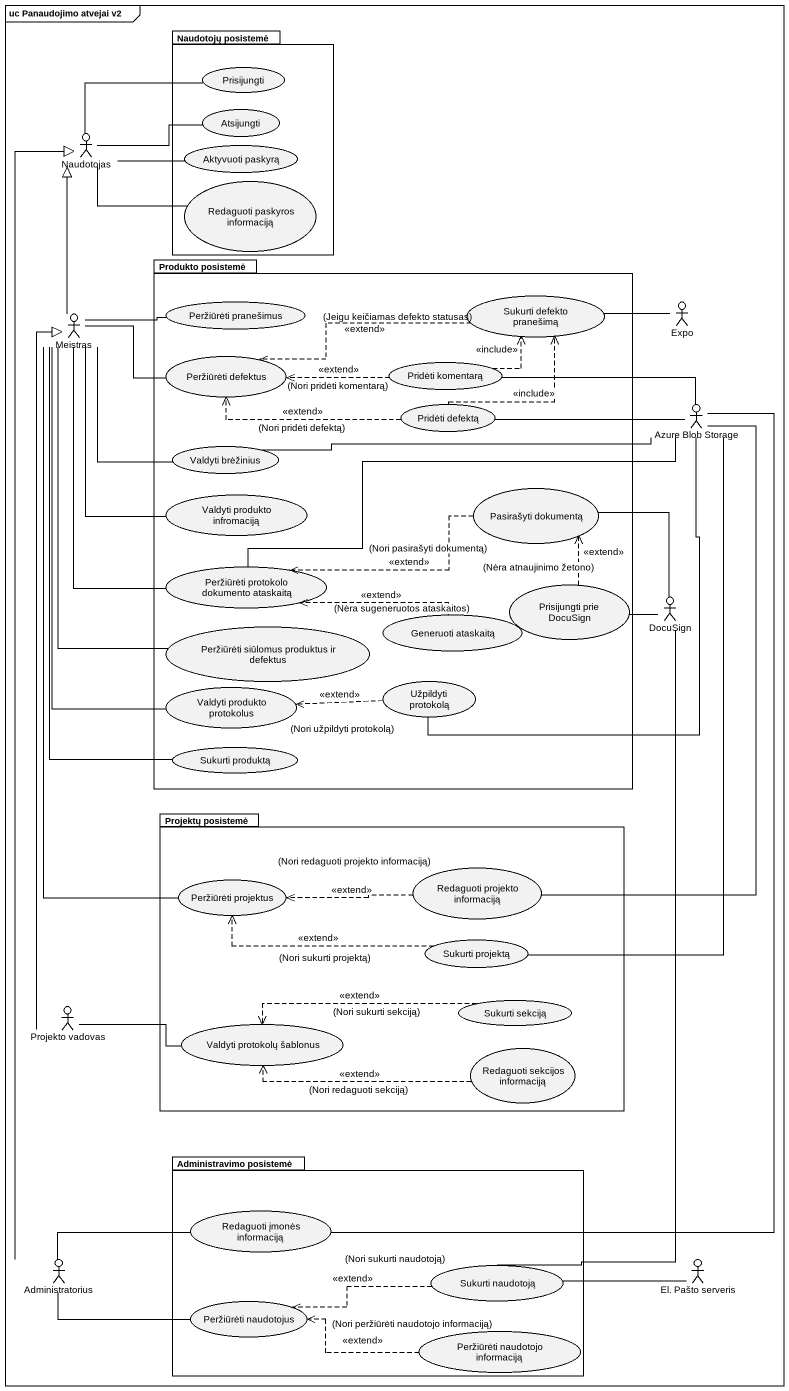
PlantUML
@startuml
mainframe uc Panaudojimo atvejai v2
package "Naudotojų posistemė" as Naudotojų_posistemė {
  usecase Prisijungti
  usecase Atsijungti
  usecase "Aktyvuoti paskyrą" as Aktyvuoti_paskyrą
  usecase "Redaguoti paskyros informaciją" as Redaguoti_paskyros
}
actor Naudotojas
package "Produkto posistemė" as Produkto_posistemė {
  usecase "Peržiūrėti pranešimus" as Peržiūrėti_pranešimus
  usecase "Sukurti defekto pranešimą" as Sukurti_defekto_pranešimą
  usecase "Peržiūrėti defektus" as Peržiūrėti_defektus
  usecase "Pridėti komentarą" as Pridėti_komentarą
  usecase "Pridėti defektą" as Pridėti_defektą
  usecase "Valdyti brėžinius" as Valdyti_brėžinius
  usecase "Valdyti produkto infromaciją" as Valdyti_produkto_infromaciją
  usecase "Pasirašyti dokumentą" as Pasirašyti_dokumentą
  usecase "Peržiūrėti protokolo dokumento ataskaitą" as Peržiūrėti_protokolo
  usecase "Generuoti ataskaitą" as Generuoti_ataskaitą
  usecase "Prisijungti prie DocuSign" as Prisijungti_prie_DocuSign
  usecase "Peržiūrėti siūlomus produktus ir defektus" as Peržiūrėti_siūlomus
  usecase "Valdyti produkto protokolus" as Valdyti_produkto_protokolus
  usecase "Užpildyti protokolą" as Užpildyti_protokolą
  usecase "Sukurti produktą" as Sukurti_produktą
}
actor Expo
actor Meistras
actor "Azure Blob Storage" as Azure_Blob_Storage
actor DocuSign
package "Projektų posistemė" as Projektų_posistemė {
  usecase "Peržiūrėti projektus" as Peržiūrėti_projektus
  usecase "Redaguoti projekto informaciją" as Redaguoti_projekto
  usecase "Sukurti projektą" as Sukurti_projektą
  usecase "Sukurti sekciją" as Sukurti_sekciją
  usecase "Valdyti protokolų šablonus" as Valdyti_protokolų_šablonus
  usecase "Redaguoti sekcijos informaciją" as Redaguoti_sekcijos
}
actor "Projekto vadovas" as Projekto_vadovas
package "Administravimo posistemė" as Administravimo_posistemė {
  usecase "Redaguoti įmonės informaciją" as Redaguoti_įmonės_informaciją
  usecase "Sukurti naudotoją" as Sukurti_naudotoją
  usecase "Peržiūrėti naudotojus" as Peržiūrėti_naudotojus
  usecase "Peržiūrėti naudotojo informaciją" as Peržiūrėti_naudotojo
}
actor Administratorius
actor "El. Pašto serveris" as El_Pašto_serveris
Naudotojas -right- Prisijungti
Naudotojas -right- Atsijungti
Naudotojas -right- Aktyvuoti_paskyrą
Naudotojas -right- Redaguoti_paskyros
Sukurti_defekto_pranešimą .left.> Peržiūrėti_defektus : (Jeigu keičiamas defekto statusas)\n<<extend>>
Expo -left- Sukurti_defekto_pranešimą
Meistras -up-|> Naudotojas
Meistras -right- Peržiūrėti_pranešimus
Meistras -right- Peržiūrėti_defektus
Meistras -- Valdyti_brėžinius
Meistras -- Valdyti_produkto_infromaciją
Meistras -- Peržiūrėti_protokolo
Meistras -- Peržiūrėti_siūlomus
Meistras -- Valdyti_produkto_protokolus
Meistras -- Sukurti_produktą
Meistras -- Peržiūrėti_projektus
Pridėti_komentarą .up.> Sukurti_defekto_pranešimą : <<include>>
Pridėti_komentarą .left.> Peržiūrėti_defektus : <<extend>>\n(Nori pridėti komentarą)
Pridėti_defektą .up.> Sukurti_defekto_pranešimą : <<include>>
Pridėti_defektą .left.> Peržiūrėti_defektus : <<extend>>\n(Nori pridėti defektą)
Azure_Blob_Storage -left- Pridėti_komentarą
Azure_Blob_Storage -left- Pridėti_defektą
Azure_Blob_Storage -left- Peržiūrėti_protokolo
Azure_Blob_Storage -- Užpildyti_protokolą
Azure_Blob_Storage -- Redaguoti_projekto
Azure_Blob_Storage -- Sukurti_projektą
Valdyti_brėžinius -right- Azure_Blob_Storage
Pasirašyti_dokumentą .left.> Peržiūrėti_protokolo : (Nori pasirašyti dokumentą)\n<<extend>>
Generuoti_ataskaitą .left.> Peržiūrėti_protokolo : <<extend>>\n(Nėra sugeneruotos ataskaitos)
Prisijungti_prie_DocuSign .up.> Pasirašyti_dokumentą : <<extend>>\n(Nėra atnaujinimo žetono)
DocuSign -up- Pasirašyti_dokumentą
DocuSign -left- Prisijungti_prie_DocuSign
DocuSign -- Sukurti_naudotoją
Užpildyti_protokolą .left.> Valdyti_produkto_protokolus : <<extend>>\n(Nori užpildyti protokolą)
Redaguoti_projekto .left.> Peržiūrėti_projektus : (Nori redaguoti projekto informaciją)\n<<extend>>
Sukurti_projektą .left.> Peržiūrėti_projektus : <<extend>>\n(Nori sukurti projektą)
Sukurti_sekciją .left.> Valdyti_protokolų_šablonus : <<extend>>\n(Nori sukurti sekciją)
Projekto_vadovas -up-|> Meistras
Projekto_vadovas -right- Valdyti_protokolų_šablonus
Redaguoti_sekcijos .left.> Valdyti_protokolų_šablonus : <<extend>>\n(Nori redaguoti sekciją)
Redaguoti_įmonės_informaciją -up- Azure_Blob_Storage
Administratorius -up-|> Naudotojas
Administratorius -right- Redaguoti_įmonės_informaciją
Administratorius -right- Peržiūrėti_naudotojus
Sukurti_naudotoją -right- El_Pašto_serveris
Sukurti_naudotoją .left.> Peržiūrėti_naudotojus : (Nori sukurti naudotoją)\n<<extend>>
Peržiūrėti_naudotojo .left.> Peržiūrėti_naudotojus : (Nori peržiūrėti naudotojo informaciją)\n<<extend>>
@enduml
